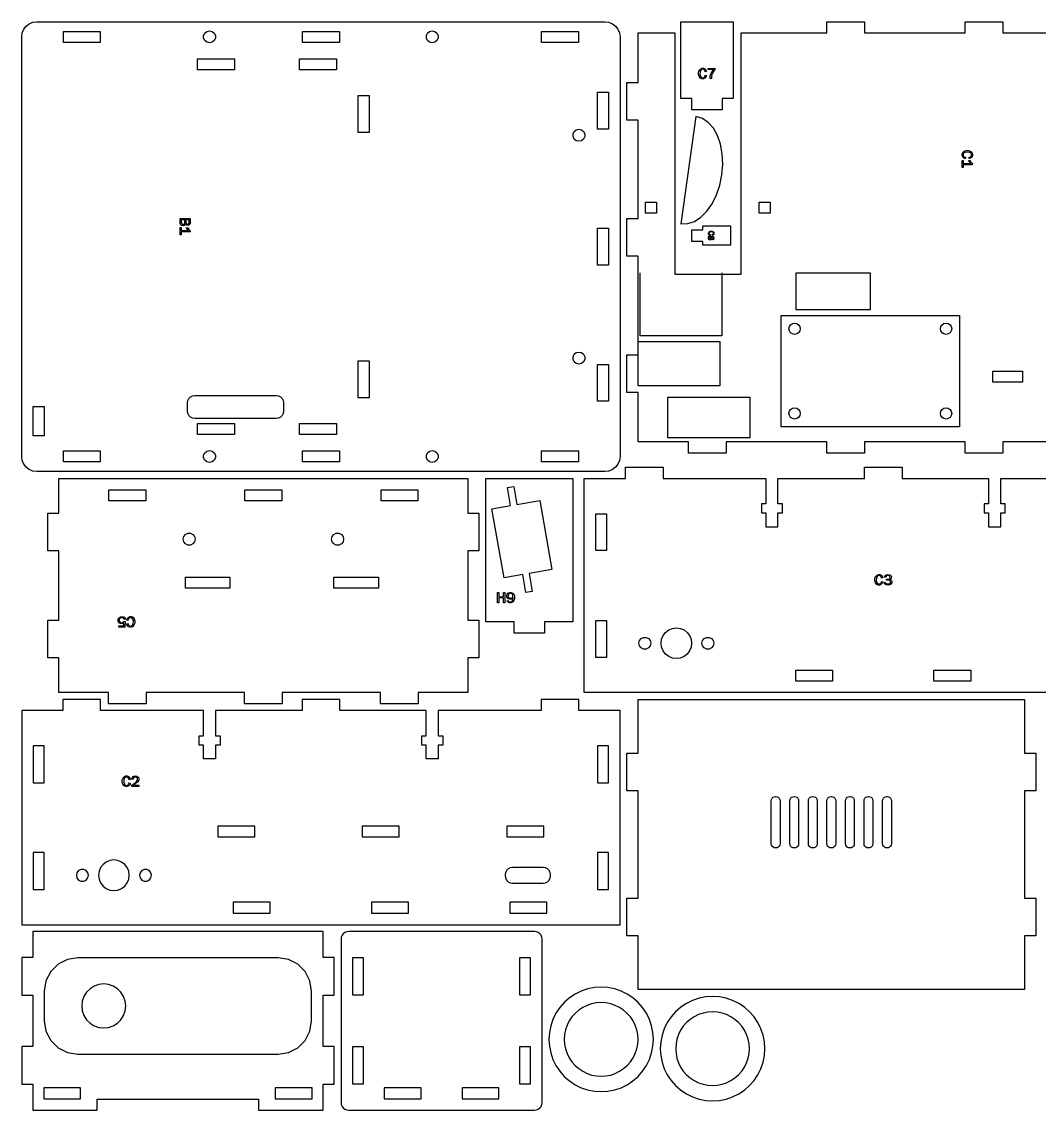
# Model space of a CAD drawing. Header units: millimetres. Extents: x 3 to 447, y 4 to 297.
# Drawn here: x 3 to 277.1, y 3.9 to 297 of the extents above; entities that cross this region are included whole.
import ezdxf

# ---------------------------------------------------------------- set-up
doc = ezdxf.new("R2010")
doc.units = ezdxf.units.MM
for name, color, linetype in [('CUT', 1, 'CONTINUOUS'), ('ENGRAVE', 7, 'CONTINUOUS'), ('SCORE', 5, 'CONTINUOUS')]:
    doc.layers.add(name, color=color, linetype=linetype)

msp = doc.modelspace()

# ---------------------------------------------------------------- linework, layer by layer
at = {"layer": 'CUT'}
for points in [[(3, 179.92), (3, 292.93), (3.138, 293.98), (3.545, 294.963), (4.193, 295.807), (5.037, 296.455), (6.02, 296.862), (7.07, 297), (160.08, 297), (161.13, 296.862), (162.113, 296.455), (162.957, 295.807), (163.605, 294.963), (164.012, 293.98), (164.15, 292.93), (164.15, 179.92), (164.012, 178.87), (163.605, 177.887), (162.957, 177.043), (162.113, 176.395), (161.13, 175.988), (160.08, 175.85), (7.07, 175.85), (6.02, 175.988), (5.037, 176.395), (4.193, 177.043), (3.545, 177.887), (3.138, 178.87)], [(194.65, 276.325), (191.65, 276.325), (191.65, 273.325), (183.5, 273.325), (183.5, 276.325), (180.5, 276.325), (180.5, 297), (194.65, 297)], [(14.2, 291.45), (14.2, 294.4), (24.15, 294.4), (24.15, 291.45)], [(53.575, 294.548), (54.279, 294.387), (54.844, 293.937), (55.157, 293.286), (55.157, 292.564), (54.844, 291.913), (54.279, 291.463), (53.575, 291.302), (52.871, 291.463), (52.306, 291.913), (51.993, 292.564), (51.993, 293.286), (52.306, 293.937), (52.871, 294.387)], [(78.6, 291.45), (78.6, 294.4), (88.55, 294.4), (88.55, 291.45)], [(113.575, 294.548), (114.279, 294.387), (114.844, 293.937), (115.157, 293.286), (115.157, 292.564), (114.844, 291.913), (114.279, 291.463), (113.575, 291.302), (112.871, 291.463), (112.306, 291.913), (111.993, 292.564), (111.993, 293.286), (112.306, 293.937), (112.871, 294.387)], [(143, 291.45), (143, 294.4), (152.95, 294.4), (152.95, 291.45)], [(50.35, 284.05), (50.35, 287), (60.3, 287), (60.3, 284.05)], [(77.85, 284.05), (77.85, 287), (87.8, 287), (87.8, 284.05)], [(93.6, 267.15), (93.6, 277.1), (96.55, 277.1), (96.55, 267.15)], [(158.1, 268.117), (158.1, 278.067), (161.05, 278.067), (161.05, 268.117)], [(180.5, 242.608), (182.375, 242.642), (184.179, 243.231), (185.92, 244.351), (187.53, 245.957), (188.95, 247.988), (190.127, 250.364), (191.015, 252.996), (191.581, 255.782), (191.805, 258.617), (191.676, 261.391), (191.201, 264), (190.395, 266.343), (189.29, 268.331), (187.926, 269.887), (186.353, 270.951), (184.56, 271.5)], [(153.075, 268.048), (153.779, 267.887), (154.344, 267.437), (154.657, 266.786), (154.657, 266.064), (154.344, 265.413), (153.779, 264.963), (153.075, 264.802), (152.371, 264.963), (151.806, 265.413), (151.493, 266.064), (151.493, 266.786), (151.806, 267.437), (152.371, 267.887)], [(171.05, 245.45), (171.05, 248.4), (174, 248.4), (174, 245.45)], [(201.65, 245.45), (201.65, 248.4), (204.6, 248.4), (204.6, 245.45)], [(158.1, 231.45), (158.1, 241.4), (161.05, 241.4), (161.05, 231.45)], [(186.5, 236.85), (186.5, 237.85), (183.5, 237.85), (183.5, 241), (186.5, 241), (186.5, 242), (193.875, 242), (193.875, 236.85)], [(211.175, 215.849), (211.758, 215.733), (212.252, 215.402), (212.583, 214.908), (212.699, 214.325), (212.583, 213.742), (212.252, 213.248), (211.758, 212.917), (211.175, 212.801), (210.592, 212.917), (210.098, 213.248), (209.767, 213.742), (209.651, 214.325), (209.767, 214.908), (210.098, 215.402), (210.592, 215.733)], [(251.975, 215.849), (252.558, 215.733), (253.052, 215.402), (253.383, 214.908), (253.499, 214.325), (253.383, 213.742), (253.052, 213.248), (252.558, 212.917), (251.975, 212.801), (251.392, 212.917), (250.898, 213.248), (250.567, 213.742), (250.451, 214.325), (250.567, 214.908), (250.898, 215.402), (251.392, 215.733)], [(93.6, 195.75), (93.6, 205.7), (96.55, 205.7), (96.55, 195.75)], [(153.075, 208.048), (153.779, 207.887), (154.344, 207.437), (154.657, 206.786), (154.657, 206.064), (154.344, 205.413), (153.779, 204.963), (153.075, 204.802), (152.371, 204.963), (151.806, 205.413), (151.493, 206.064), (151.493, 206.786), (151.806, 207.437), (152.371, 207.887)], [(158.1, 194.783), (158.1, 204.733), (161.05, 204.733), (161.05, 194.783)], [(264.6, 199.95), (264.6, 202.9), (272.55, 202.9), (272.55, 199.95)], [(71.569, 196.35), (72.17, 196.255), (72.706, 195.982), (73.132, 195.556), (73.405, 195.02), (73.5, 194.419), (73.5, 192.081), (73.405, 191.48), (73.132, 190.944), (72.706, 190.518), (72.17, 190.245), (71.569, 190.15), (49.581, 190.15), (48.98, 190.245), (48.444, 190.518), (48.018, 190.944), (47.745, 191.48), (47.65, 192.081), (47.65, 194.419), (47.745, 195.02), (48.018, 195.556), (48.444, 195.982), (48.98, 196.255), (49.581, 196.35)], [(6.1, 185.45), (6.1, 193.4), (9.05, 193.4), (9.05, 185.45)], [(211.175, 193.049), (211.758, 192.933), (212.252, 192.602), (212.583, 192.108), (212.699, 191.525), (212.583, 190.942), (212.252, 190.448), (211.758, 190.117), (211.175, 190.001), (210.592, 190.117), (210.098, 190.448), (209.767, 190.942), (209.651, 191.525), (209.767, 192.108), (210.098, 192.602), (210.592, 192.933)], [(251.975, 193.049), (252.558, 192.933), (253.052, 192.602), (253.383, 192.108), (253.499, 191.525), (253.383, 190.942), (253.052, 190.448), (252.558, 190.117), (251.975, 190.001), (251.392, 190.117), (250.898, 190.448), (250.567, 190.942), (250.451, 191.525), (250.567, 192.108), (250.898, 192.602), (251.392, 192.933)], [(50.35, 185.85), (50.35, 188.8), (60.3, 188.8), (60.3, 185.85)], [(77.85, 185.85), (77.85, 188.8), (87.8, 188.8), (87.8, 185.85)], [(14.2, 178.45), (14.2, 181.4), (24.15, 181.4), (24.15, 178.45)], [(53.575, 181.548), (54.279, 181.387), (54.844, 180.937), (55.157, 180.286), (55.157, 179.564), (54.844, 178.913), (54.279, 178.463), (53.575, 178.302), (52.871, 178.463), (52.306, 178.913), (51.993, 179.564), (51.993, 180.286), (52.306, 180.937), (52.871, 181.387)], [(78.6, 178.45), (78.6, 181.4), (88.55, 181.4), (88.55, 178.45)], [(113.575, 181.548), (114.279, 181.387), (114.844, 180.937), (115.157, 180.286), (115.157, 179.564), (114.844, 178.913), (114.279, 178.463), (113.575, 178.302), (112.871, 178.463), (112.306, 178.913), (111.993, 179.564), (111.993, 180.286), (112.306, 180.937), (112.871, 181.387)], [(143, 178.45), (143, 181.4), (152.95, 181.4), (152.95, 178.45)], [(13, 174), (123.15, 174), (123.15, 164.619), (126.15, 164.619), (126.15, 154.469), (123.15, 154.469), (123.15, 135.856), (126.15, 135.856), (126.15, 125.706), (123.15, 125.706), (123.15, 116.325), (109.817, 116.325), (109.817, 113.325), (99.667, 113.325), (99.667, 116.325), (73.15, 116.325), (73.15, 113.325), (63, 113.325), (63, 116.325), (36.483, 116.325), (36.483, 113.325), (26.333, 113.325), (26.333, 116.325), (13, 116.325), (13, 125.706), (10, 125.706), (10, 135.856), (13, 135.856), (13, 154.469), (10, 154.469), (10, 164.619), (13, 164.619)], [(151.45, 135.35), (143.8, 135.35), (143.8, 132.35), (135.65, 132.35), (135.65, 135.35), (128, 135.35), (128, 174), (151.45, 174)], [(26.433, 170.9), (36.383, 170.9), (36.383, 167.95), (26.433, 167.95)], [(63.1, 170.9), (73.05, 170.9), (73.05, 167.95), (63.1, 167.95)], [(99.767, 170.9), (109.717, 170.9), (109.717, 167.95), (99.767, 167.95)], [(140.521, 143.559), (138.797, 143.255), (137.938, 148.13), (132.937, 147.248), (129.664, 165.812), (134.665, 166.694), (133.805, 171.569), (135.528, 171.872), (136.388, 166.998), (142.543, 168.083), (145.816, 149.519), (139.661, 148.434)], [(160.55, 154.569), (157.6, 154.569), (157.6, 164.519), (160.55, 164.519)], [(49.698, 157.662), (49.537, 156.958), (49.087, 156.393), (48.436, 156.08), (47.714, 156.08), (47.063, 156.393), (46.613, 156.958), (46.452, 157.662), (46.613, 158.367), (47.063, 158.931), (47.714, 159.245), (48.436, 159.245), (49.087, 158.931), (49.537, 158.367)], [(89.698, 157.662), (89.537, 156.958), (89.087, 156.393), (88.436, 156.08), (87.714, 156.08), (87.063, 156.393), (86.613, 156.958), (86.452, 157.662), (86.613, 158.367), (87.063, 158.931), (87.714, 159.245), (88.436, 159.245), (89.087, 158.931), (89.537, 158.367)], [(47.1, 147.375), (59.05, 147.375), (59.05, 144.425), (47.1, 144.425)], [(87.1, 147.375), (99.05, 147.375), (99.05, 144.425), (87.1, 144.425)], [(160.55, 125.806), (157.6, 125.806), (157.6, 135.756), (160.55, 135.756)], [(175.201, 129.625), (175.341, 130.692), (175.753, 131.687), (176.409, 132.541), (177.263, 133.197), (178.258, 133.609), (179.325, 133.749), (180.392, 133.609), (181.387, 133.197), (182.241, 132.541), (182.897, 131.687), (183.309, 130.692), (183.449, 129.625), (183.309, 128.558), (182.897, 127.563), (182.241, 126.709), (181.387, 126.053), (180.392, 125.641), (179.325, 125.501), (178.258, 125.641), (177.263, 126.053), (176.409, 126.709), (175.753, 127.563), (175.341, 128.558)], [(169.202, 129.625), (169.363, 130.329), (169.813, 130.894), (170.464, 131.207), (171.186, 131.207), (171.837, 130.894), (172.287, 130.329), (172.448, 129.625), (172.287, 128.921), (171.837, 128.356), (171.186, 128.043), (170.464, 128.043), (169.813, 128.356), (169.363, 128.921)], [(186.202, 129.625), (186.363, 130.329), (186.813, 130.894), (187.464, 131.207), (188.186, 131.207), (188.837, 130.894), (189.287, 130.329), (189.448, 129.625), (189.287, 128.921), (188.837, 128.356), (188.186, 128.043), (187.464, 128.043), (186.813, 128.356), (186.363, 128.921)], [(221.425, 119.425), (211.475, 119.425), (211.475, 122.375), (221.425, 122.375)], [(258.675, 119.425), (248.725, 119.425), (248.725, 122.375), (258.675, 122.375)], [(3, 53.825), (164.15, 53.825), (164.15, 111.5), (153.05, 111.5), (153.05, 114.5), (142.9, 114.5), (142.9, 111.5), (115.2, 111.5), (115.2, 104.65), (116.4, 104.65), (116.4, 102.2), (115.2, 102.2), (115.2, 98.5), (111.95, 98.5), (111.95, 102.2), (110.75, 102.2), (110.75, 104.65), (111.95, 104.65), (111.95, 111.5), (88.65, 111.5), (88.65, 114.5), (78.5, 114.5), (78.5, 111.5), (55.2, 111.5), (55.2, 104.65), (56.4, 104.65), (56.4, 102.2), (55.2, 102.2), (55.2, 98.5), (51.95, 98.5), (51.95, 102.2), (50.75, 102.2), (50.75, 104.65), (51.95, 104.65), (51.95, 111.5), (24.25, 111.5), (24.25, 114.5), (14.1, 114.5), (14.1, 111.5), (3, 111.5)], [(273.15, 36.35), (169, 36.35), (169, 50.85), (166, 50.85), (166, 61), (169, 61), (169, 89.85), (166, 89.85), (166, 100), (169, 100), (169, 114.5), (273.15, 114.5), (273.15, 100), (276.15, 100), (276.15, 89.85), (273.15, 89.85), (273.15, 61), (276.15, 61), (276.15, 50.85), (273.15, 50.85)], [(6.1, 92.069), (9.05, 92.069), (9.05, 102.019), (6.1, 102.019)], [(158.1, 92.069), (161.05, 92.069), (161.05, 102.019), (158.1, 102.019)], [(204.9, 87.219), (204.956, 87.572), (205.116, 87.886), (205.364, 88.134), (205.678, 88.294), (206.031, 88.35), (206.119, 88.35), (206.472, 88.294), (206.786, 88.134), (207.034, 87.886), (207.194, 87.572), (207.25, 87.219), (207.25, 75.631), (207.194, 75.278), (207.034, 74.964), (206.786, 74.716), (206.472, 74.556), (206.119, 74.5), (206.031, 74.5), (205.678, 74.556), (205.364, 74.716), (205.116, 74.964), (204.956, 75.278), (204.9, 75.631)], [(209.9, 87.219), (209.956, 87.572), (210.116, 87.886), (210.364, 88.134), (210.678, 88.294), (211.031, 88.35), (211.119, 88.35), (211.472, 88.294), (211.786, 88.134), (212.034, 87.886), (212.194, 87.572), (212.25, 87.219), (212.25, 75.631), (212.194, 75.278), (212.034, 74.964), (211.786, 74.716), (211.472, 74.556), (211.119, 74.5), (211.031, 74.5), (210.678, 74.556), (210.364, 74.716), (210.116, 74.964), (209.956, 75.278), (209.9, 75.631)], [(214.9, 87.219), (214.956, 87.572), (215.116, 87.886), (215.364, 88.134), (215.678, 88.294), (216.031, 88.35), (216.119, 88.35), (216.472, 88.294), (216.786, 88.134), (217.034, 87.886), (217.194, 87.572), (217.25, 87.219), (217.25, 75.631), (217.194, 75.278), (217.034, 74.964), (216.786, 74.716), (216.472, 74.556), (216.119, 74.5), (216.031, 74.5), (215.678, 74.556), (215.364, 74.716), (215.116, 74.964), (214.956, 75.278), (214.9, 75.631)], [(219.9, 87.219), (219.956, 87.572), (220.116, 87.886), (220.364, 88.134), (220.678, 88.294), (221.031, 88.35), (221.119, 88.35), (221.472, 88.294), (221.786, 88.134), (222.034, 87.886), (222.194, 87.572), (222.25, 87.219), (222.25, 75.631), (222.194, 75.278), (222.034, 74.964), (221.786, 74.716), (221.472, 74.556), (221.119, 74.5), (221.031, 74.5), (220.678, 74.556), (220.364, 74.716), (220.116, 74.964), (219.956, 75.278), (219.9, 75.631)], [(224.9, 87.219), (224.956, 87.572), (225.116, 87.886), (225.364, 88.134), (225.678, 88.294), (226.031, 88.35), (226.119, 88.35), (226.472, 88.294), (226.786, 88.134), (227.034, 87.886), (227.194, 87.572), (227.25, 87.219), (227.25, 75.631), (227.194, 75.278), (227.034, 74.964), (226.786, 74.716), (226.472, 74.556), (226.119, 74.5), (226.031, 74.5), (225.678, 74.556), (225.364, 74.716), (225.116, 74.964), (224.956, 75.278), (224.9, 75.631)], [(229.9, 87.219), (229.956, 87.572), (230.116, 87.886), (230.364, 88.134), (230.678, 88.294), (231.031, 88.35), (231.119, 88.35), (231.472, 88.294), (231.786, 88.134), (232.034, 87.886), (232.194, 87.572), (232.25, 87.219), (232.25, 75.631), (232.194, 75.278), (232.034, 74.964), (231.786, 74.716), (231.472, 74.556), (231.119, 74.5), (231.031, 74.5), (230.678, 74.556), (230.364, 74.716), (230.116, 74.964), (229.956, 75.278), (229.9, 75.631)], [(234.9, 87.219), (234.956, 87.572), (235.116, 87.886), (235.364, 88.134), (235.678, 88.294), (236.031, 88.35), (236.119, 88.35), (236.472, 88.294), (236.786, 88.134), (237.034, 87.886), (237.194, 87.572), (237.25, 87.219), (237.25, 75.631), (237.194, 75.278), (237.034, 74.964), (236.786, 74.716), (236.472, 74.556), (236.119, 74.5), (236.031, 74.5), (235.678, 74.556), (235.364, 74.716), (235.116, 74.964), (234.956, 75.278), (234.9, 75.631)], [(55.808, 77.45), (65.758, 77.45), (65.758, 80.4), (55.808, 80.4)], [(94.725, 77.45), (104.675, 77.45), (104.675, 80.4), (94.725, 80.4)], [(133.642, 77.45), (143.592, 77.45), (143.592, 80.4), (133.642, 80.4)], [(6.1, 63.306), (9.05, 63.306), (9.05, 73.256), (6.1, 73.256)], [(31.949, 67.125), (31.809, 68.192), (31.397, 69.187), (30.741, 70.041), (29.887, 70.697), (28.892, 71.109), (27.825, 71.249), (26.758, 71.109), (25.763, 70.697), (24.909, 70.041), (24.253, 69.187), (23.841, 68.192), (23.701, 67.125), (23.841, 66.058), (24.253, 65.063), (24.909, 64.209), (25.763, 63.553), (26.758, 63.141), (27.825, 63.001), (28.892, 63.141), (29.887, 63.553), (30.741, 64.209), (31.397, 65.063), (31.809, 66.058)], [(158.1, 63.306), (161.05, 63.306), (161.05, 73.256), (158.1, 73.256)], [(20.948, 67.125), (20.787, 67.829), (20.337, 68.394), (19.686, 68.707), (18.964, 68.707), (18.313, 68.394), (17.863, 67.829), (17.702, 67.125), (17.863, 66.421), (18.313, 65.856), (18.964, 65.543), (19.686, 65.543), (20.337, 65.856), (20.787, 66.421)], [(37.948, 67.125), (37.787, 67.829), (37.337, 68.394), (36.686, 68.707), (35.964, 68.707), (35.313, 68.394), (34.863, 67.829), (34.702, 67.125), (34.863, 66.421), (35.313, 65.856), (35.964, 65.543), (36.686, 65.543), (37.337, 65.856), (37.787, 66.421)], [(145.45, 67.219), (145.35, 67.85), (145.063, 68.415), (144.615, 68.863), (144.05, 69.15), (143.419, 69.25), (135.231, 69.25), (134.6, 69.15), (134.035, 68.863), (133.587, 68.415), (133.3, 67.85), (133.2, 67.219), (133.2, 67.031), (133.3, 66.4), (133.587, 65.835), (134.035, 65.387), (134.6, 65.1), (135.231, 65), (143.419, 65), (144.05, 65.1), (144.615, 65.387), (145.063, 65.835), (145.35, 66.4), (145.45, 67.031)], [(59.975, 56.925), (69.925, 56.925), (69.925, 59.875), (59.975, 59.875)], [(97.225, 56.925), (107.175, 56.925), (107.175, 59.875), (97.225, 59.875)], [(134.475, 56.925), (144.425, 56.925), (144.425, 59.875), (134.475, 59.875)], [(6, 3.85), (23.346, 3.85), (23.346, 6.85), (66.804, 6.85), (66.804, 3.85), (84.15, 3.85), (84.15, 10.85), (87.15, 10.85), (87.15, 21), (84.15, 21), (84.15, 34.85), (87.15, 34.85), (87.15, 45), (84.15, 45), (84.15, 52), (6, 52), (6, 45), (3, 45), (3, 34.85), (6, 34.85), (6, 21), (3, 21), (3, 10.85), (6, 10.85)], [(91.07, 3.85), (141.08, 3.85), (141.612, 3.92), (142.113, 4.127), (142.543, 4.457), (142.873, 4.887), (143.08, 5.388), (143.15, 5.92), (143.15, 49.93), (143.08, 50.462), (142.873, 50.963), (142.543, 51.393), (142.113, 51.723), (141.612, 51.93), (141.08, 52), (91.07, 52), (90.538, 51.93), (90.037, 51.723), (89.607, 51.393), (89.277, 50.963), (89.07, 50.462), (89, 49.93), (89, 5.92), (89.07, 5.388), (89.277, 4.887), (89.607, 4.457), (90.037, 4.127), (90.538, 3.92)], [(92.1, 34.95), (95.05, 34.95), (95.05, 44.9), (92.1, 44.9)], [(137.1, 34.95), (140.05, 34.95), (140.05, 44.9), (137.1, 44.9)], [(31, 31.925), (30.851, 33.243), (30.413, 34.496), (29.707, 35.619), (28.769, 36.557), (27.646, 37.263), (26.393, 37.701), (25.075, 37.85), (23.757, 37.701), (22.504, 37.263), (21.381, 36.557), (20.443, 35.619), (19.737, 34.496), (19.299, 33.243), (19.15, 31.925), (19.299, 30.607), (19.737, 29.354), (20.443, 28.231), (21.381, 27.293), (22.504, 26.587), (23.757, 26.149), (25.075, 26), (26.393, 26.149), (27.646, 26.587), (28.769, 27.293), (29.707, 28.231), (30.413, 29.354), (30.851, 30.607)], [(173.15, 22.925), (173.03, 24.762), (172.671, 26.568), (172.079, 28.311), (171.265, 29.962), (170.242, 31.493), (169.028, 32.877), (167.644, 34.091), (166.113, 35.114), (164.461, 35.929), (162.718, 36.52), (160.912, 36.88), (159.075, 37), (157.238, 36.88), (155.432, 36.52), (153.689, 35.929), (152.038, 35.114), (150.507, 34.091), (149.123, 32.877), (147.909, 31.493), (146.886, 29.962), (146.071, 28.311), (145.48, 26.568), (145.12, 24.762), (145, 22.925), (145.12, 21.088), (145.48, 19.282), (146.071, 17.539), (146.886, 15.887), (147.909, 14.356), (149.123, 12.972), (150.507, 11.758), (152.038, 10.735), (153.689, 9.921), (155.432, 9.329), (157.238, 8.97), (159.075, 8.85), (160.912, 8.97), (162.718, 9.329), (164.461, 9.921), (166.113, 10.735), (167.644, 11.758), (169.028, 12.972), (170.242, 14.356), (171.265, 15.887), (172.079, 17.539), (172.671, 19.282), (173.03, 21.088)], [(169, 22.925), (168.915, 24.22), (168.662, 25.494), (168.245, 26.723), (167.67, 27.887), (166.949, 28.967), (166.093, 29.943), (165.117, 30.799), (164.038, 31.52), (162.873, 32.094), (161.644, 32.511), (160.371, 32.765), (159.075, 32.85), (157.78, 32.765), (156.506, 32.511), (155.277, 32.094), (154.113, 31.52), (153.033, 30.799), (152.057, 29.943), (151.201, 28.967), (150.48, 27.887), (149.906, 26.723), (149.489, 25.494), (149.235, 24.22), (149.15, 22.925), (149.235, 21.629), (149.489, 20.356), (149.906, 19.127), (150.48, 17.962), (151.201, 16.883), (152.057, 15.907), (153.033, 15.051), (154.113, 14.33), (155.277, 13.755), (156.506, 13.338), (157.78, 13.085), (159.075, 13), (160.371, 13.085), (161.644, 13.338), (162.873, 13.755), (164.038, 14.33), (165.117, 15.051), (166.093, 15.907), (166.949, 16.883), (167.67, 17.962), (168.245, 19.127), (168.662, 20.356), (168.915, 21.629)], [(203.15, 20.425), (203.03, 22.262), (202.671, 24.068), (202.079, 25.811), (201.265, 27.462), (200.242, 28.993), (199.028, 30.377), (197.644, 31.591), (196.113, 32.614), (194.461, 33.429), (192.718, 34.02), (190.912, 34.38), (189.075, 34.5), (187.238, 34.38), (185.432, 34.02), (183.689, 33.429), (182.038, 32.614), (180.507, 31.591), (179.123, 30.377), (177.909, 28.993), (176.886, 27.462), (176.071, 25.811), (175.48, 24.068), (175.12, 22.262), (175, 20.425), (175.12, 18.588), (175.48, 16.782), (176.071, 15.039), (176.886, 13.387), (177.909, 11.856), (179.123, 10.472), (180.507, 9.258), (182.038, 8.235), (183.689, 7.421), (185.432, 6.829), (187.238, 6.47), (189.075, 6.35), (190.912, 6.47), (192.718, 6.829), (194.461, 7.421), (196.113, 8.235), (197.644, 9.258), (199.028, 10.472), (200.242, 11.856), (201.265, 13.387), (202.079, 15.039), (202.671, 16.782), (203.03, 18.588)], [(199, 20.425), (198.915, 21.72), (198.662, 22.994), (198.245, 24.223), (197.67, 25.387), (196.949, 26.467), (196.093, 27.443), (195.117, 28.299), (194.038, 29.02), (192.873, 29.594), (191.644, 30.011), (190.371, 30.265), (189.075, 30.35), (187.78, 30.265), (186.506, 30.011), (185.277, 29.594), (184.113, 29.02), (183.033, 28.299), (182.057, 27.443), (181.201, 26.467), (180.48, 25.387), (179.906, 24.223), (179.489, 22.994), (179.235, 21.72), (179.15, 20.425), (179.235, 19.129), (179.489, 17.856), (179.906, 16.627), (180.48, 15.462), (181.201, 14.383), (182.057, 13.407), (183.033, 12.551), (184.113, 11.83), (185.277, 11.255), (186.506, 10.838), (187.78, 10.585), (189.075, 10.5), (190.371, 10.585), (191.644, 10.838), (192.873, 11.255), (194.038, 11.83), (195.117, 12.551), (196.093, 13.407), (196.949, 14.383), (197.67, 15.462), (198.245, 16.627), (198.662, 17.856), (198.915, 19.129)], [(92.1, 10.95), (95.05, 10.95), (95.05, 20.9), (92.1, 20.9)], [(137.1, 10.95), (140.05, 10.95), (140.05, 20.9), (137.1, 20.9)], [(8.9, 6.95), (18.85, 6.95), (18.85, 9.9), (8.9, 9.9)], [(71.3, 6.95), (81.25, 6.95), (81.25, 9.9), (71.3, 9.9)], [(100.6, 6.95), (110.55, 6.95), (110.55, 9.9), (100.6, 9.9)], [(121.6, 6.95), (131.55, 6.95), (131.55, 9.9), (121.6, 9.9)]]:
    msp.add_lwpolyline(points, close=True, dxfattribs=at)
for points in [[(290.4, 183.85), (267.275, 183.85), (267.275, 180.85), (257.125, 180.85), (257.125, 183.85), (230.025, 183.85), (230.025, 180.85), (219.875, 180.85), (219.875, 183.85), (192.775, 183.85), (192.775, 180.85), (182.625, 180.85), (182.625, 183.85), (169, 183.85), (169, 197.183), (166, 197.183), (166, 207.333), (169, 207.333), (169, 233.85), (166, 233.85), (166, 244), (169, 244), (169, 270.517), (166, 270.517), (166, 280.667), (169, 280.667), (169, 294), (178.9, 294), (178.9, 229), (196.75, 229), (196.75, 294), (219.875, 294), (219.875, 297), (230.025, 297), (230.025, 294), (257.125, 294), (257.125, 297), (267.275, 297), (267.275, 294), (294.375, 294)], [(315.65, 116.325), (154.5, 116.325), (154.5, 174), (165.6, 174), (165.6, 177), (175.75, 177), (175.75, 174), (203.45, 174), (203.45, 167.15), (202.25, 167.15), (202.25, 164.7), (203.45, 164.7), (203.45, 161), (206.7, 161), (206.7, 164.7), (207.9, 164.7), (207.9, 167.15), (206.7, 167.15), (206.7, 174), (230, 174), (230, 177), (240.15, 177), (240.15, 174), (263.45, 174), (263.45, 167.15), (262.25, 167.15), (262.25, 164.7), (263.45, 164.7), (263.45, 161), (266.7, 161), (266.7, 164.7), (267.9, 164.7), (267.9, 167.15), (266.7, 167.15), (266.7, 174), (294.4, 174)]]:
    msp.add_lwpolyline(points, dxfattribs=at)
at = {"layer": 'ENGRAVE'}
for points in [[(186.304, 284.482), (186.596, 284.482), (186.971, 284.357), (187.179, 284.19), (187.429, 283.732), (187.387, 283.565), (187.096, 283.524), (187.054, 283.774), (186.846, 284.065), (186.596, 284.19), (186.262, 284.19), (186.012, 284.065), (185.762, 283.69), (185.679, 282.815), (185.804, 282.357), (186.012, 282.065), (186.262, 281.94), (186.721, 281.982), (186.971, 282.19), (187.096, 282.607), (187.429, 282.565), (187.387, 282.315), (187.179, 281.94), (186.637, 281.649), (186.221, 281.649), (185.804, 281.815), (185.471, 282.232), (185.304, 282.774), (185.304, 283.399), (185.512, 283.982), (185.887, 284.357)], [(187.929, 284.44), (189.762, 284.399), (189.721, 284.149), (189.304, 283.649), (189.012, 283.065), (188.804, 282.315), (188.762, 281.69), (188.429, 281.69), (188.471, 282.399), (188.679, 283.065), (189.346, 284.149), (187.887, 284.149)], [(259.124, 261.287), (259.124, 260.995), (258.999, 260.62), (258.833, 260.412), (258.374, 260.162), (258.208, 260.203), (258.166, 260.495), (258.416, 260.537), (258.708, 260.745), (258.833, 260.995), (258.833, 261.328), (258.708, 261.578), (258.333, 261.828), (257.458, 261.912), (256.999, 261.787), (256.708, 261.578), (256.583, 261.328), (256.624, 260.87), (256.833, 260.62), (257.249, 260.495), (257.208, 260.162), (256.958, 260.203), (256.583, 260.412), (256.291, 260.953), (256.291, 261.37), (256.458, 261.787), (256.874, 262.12), (257.416, 262.287), (258.041, 262.287), (258.624, 262.078), (258.999, 261.703)], [(259.083, 258.787), (259.041, 258.495), (256.583, 258.495), (256.583, 257.745), (256.333, 257.745), (256.333, 259.662), (256.583, 259.662), (256.583, 258.87), (258.624, 258.87), (258.083, 259.537), (258.083, 259.62), (258.416, 259.62), (258.666, 259.162)], [(48.401, 244.029), (48.359, 242.571), (48.026, 242.196), (47.401, 242.196), (47.192, 242.404), (47.109, 242.613), (46.984, 242.321), (46.609, 242.071), (46.067, 242.113), (45.776, 242.363), (45.651, 242.696), (45.651, 244.029)], [(46.942, 243.654), (45.942, 243.696), (45.942, 242.821), (46.192, 242.446), (46.692, 242.446), (46.901, 242.654)], [(48.109, 243.654), (47.234, 243.696), (47.234, 242.821), (47.442, 242.529), (47.776, 242.488), (48.067, 242.696)], [(48.401, 240.696), (48.359, 240.404), (45.901, 240.404), (45.901, 239.654), (45.651, 239.654), (45.651, 241.571), (45.901, 241.571), (45.901, 240.779), (47.942, 240.779), (47.401, 241.446), (47.401, 241.529), (47.734, 241.529), (47.984, 241.071)], [(189.453, 240.092), (189.453, 239.939), (189.388, 239.742), (189.3, 239.633), (189.06, 239.502), (188.972, 239.523), (188.95, 239.677), (189.081, 239.698), (189.235, 239.808), (189.3, 239.939), (189.3, 240.114), (189.235, 240.245), (189.038, 240.377), (188.578, 240.42), (188.338, 240.355), (188.185, 240.245), (188.119, 240.114), (188.141, 239.873), (188.25, 239.742), (188.469, 239.677), (188.447, 239.502), (188.316, 239.523), (188.119, 239.633), (187.966, 239.917), (187.966, 240.136), (188.053, 240.355), (188.272, 240.53), (188.556, 240.617), (188.885, 240.617), (189.191, 240.508), (189.388, 240.311)], [(189.453, 238.845), (189.431, 238.539), (189.344, 238.386), (189.169, 238.277), (188.906, 238.32), (188.753, 238.539), (188.578, 238.277), (188.425, 238.211), (188.228, 238.233), (188.075, 238.342), (187.966, 238.648), (187.966, 238.911), (188.01, 239.064), (188.097, 239.217), (188.25, 239.327), (188.447, 239.327), (188.578, 239.261), (188.688, 239.13), (188.731, 238.998), (188.863, 239.195), (189.016, 239.261), (189.213, 239.239), (189.366, 239.108)], [(188.666, 238.78), (188.535, 239.086), (188.425, 239.152), (188.294, 239.152), (188.185, 239.086), (188.119, 238.955), (188.119, 238.583), (188.25, 238.408), (188.447, 238.408), (188.556, 238.517)], [(189.322, 238.802), (189.278, 238.977), (189.213, 239.042), (188.994, 239.064), (188.906, 238.977), (188.819, 238.758), (188.906, 238.539), (188.994, 238.452), (189.103, 238.43), (189.191, 238.452), (189.278, 238.539)], [(233.804, 148.121), (234.096, 148.121), (234.471, 147.996), (234.679, 147.829), (234.929, 147.371), (234.887, 147.204), (234.596, 147.162), (234.554, 147.412), (234.346, 147.704), (234.096, 147.829), (233.762, 147.829), (233.512, 147.704), (233.262, 147.329), (233.179, 146.454), (233.304, 145.996), (233.512, 145.704), (233.762, 145.579), (234.221, 145.621), (234.471, 145.829), (234.596, 146.246), (234.929, 146.204), (234.887, 145.954), (234.679, 145.579), (234.137, 145.287), (233.721, 145.287), (233.304, 145.454), (232.971, 145.871), (232.804, 146.412), (232.804, 147.037), (233.012, 147.621), (233.387, 147.996)], [(236.137, 148.121), (236.721, 148.079), (236.971, 147.954), (237.179, 147.746), (237.262, 147.537), (237.221, 147.121), (237.012, 146.871), (236.762, 146.746), (237.012, 146.704), (237.262, 146.496), (237.346, 146.329), (237.346, 145.871), (237.137, 145.537), (236.554, 145.287), (235.887, 145.329), (235.637, 145.454), (235.304, 145.829), (235.346, 145.996), (235.596, 146.037), (235.679, 145.829), (236.012, 145.579), (236.596, 145.579), (236.804, 145.662), (236.971, 145.871), (237.012, 146.204), (236.804, 146.496), (236.429, 146.621), (235.971, 146.621), (235.971, 146.912), (236.596, 146.912), (236.804, 147.037), (236.887, 147.204), (236.846, 147.621), (236.554, 147.829), (236.096, 147.829), (235.929, 147.746), (235.679, 147.412), (235.387, 147.454), (235.596, 147.871)], [(131.183, 143.273), (131.516, 143.273), (131.516, 142.148), (132.808, 142.148), (132.808, 143.273), (133.141, 143.273), (133.141, 140.523), (132.808, 140.523), (132.808, 141.815), (131.516, 141.815), (131.516, 140.523), (131.183, 140.523)], [(134.433, 143.315), (134.808, 143.315), (135.266, 143.148), (135.516, 142.857), (135.683, 142.357), (135.683, 141.523), (135.558, 141.107), (135.183, 140.648), (134.766, 140.482), (134.35, 140.482), (134.1, 140.565), (133.725, 140.982), (133.766, 141.065), (134.016, 141.107), (134.058, 140.982), (134.35, 140.773), (134.85, 140.773), (135.141, 140.982), (135.308, 141.315), (135.391, 141.94), (134.933, 141.523), (134.35, 141.482), (134.058, 141.607), (133.683, 142.107), (133.683, 142.648), (133.766, 142.857), (133.975, 143.107)], [(134.558, 143.023), (134.266, 142.94), (134.1, 142.773), (134.016, 142.607), (134.016, 142.148), (134.308, 141.815), (134.891, 141.773), (135.183, 141.982), (135.308, 142.232), (135.308, 142.565), (135.058, 142.94)], [(30.728, 133.992), (29.103, 133.992), (29.103, 134.284), (30.478, 134.284), (30.52, 135.159), (30.103, 134.909), (29.603, 134.909), (29.312, 135.034), (28.937, 135.534), (28.937, 136.075), (29.062, 136.367), (29.562, 136.742), (30.353, 136.742), (30.603, 136.617), (30.937, 136.2), (30.937, 136.117), (30.603, 136.034), (30.437, 136.367), (30.187, 136.492), (29.687, 136.492), (29.52, 136.409), (29.27, 136.075), (29.27, 135.575), (29.52, 135.242), (30.062, 135.159), (30.395, 135.325), (30.52, 135.534), (30.812, 135.492)], [(32.437, 133.95), (32.145, 133.95), (31.77, 134.075), (31.562, 134.242), (31.312, 134.7), (31.353, 134.867), (31.645, 134.909), (31.687, 134.659), (31.895, 134.367), (32.145, 134.242), (32.478, 134.242), (32.728, 134.367), (32.978, 134.742), (33.062, 135.617), (32.937, 136.075), (32.728, 136.367), (32.478, 136.492), (32.02, 136.45), (31.77, 136.242), (31.645, 135.825), (31.312, 135.867), (31.353, 136.117), (31.562, 136.492), (32.103, 136.784), (32.52, 136.784), (32.937, 136.617), (33.27, 136.2), (33.437, 135.659), (33.437, 135.034), (33.228, 134.45), (32.853, 134.075)], [(31.077, 93.874), (31.369, 93.874), (31.744, 93.749), (31.952, 93.582), (32.202, 93.124), (32.16, 92.957), (31.869, 92.916), (31.827, 93.166), (31.619, 93.457), (31.369, 93.582), (31.035, 93.582), (30.785, 93.457), (30.535, 93.082), (30.452, 92.207), (30.577, 91.749), (30.785, 91.457), (31.035, 91.332), (31.494, 91.374), (31.744, 91.582), (31.869, 91.999), (32.202, 91.957), (32.16, 91.707), (31.952, 91.332), (31.41, 91.041), (30.994, 91.041), (30.577, 91.207), (30.244, 91.624), (30.077, 92.166), (30.077, 92.791), (30.285, 93.374), (30.66, 93.749)], [(33.452, 93.874), (33.952, 93.832), (34.285, 93.666), (34.535, 93.332), (34.577, 92.957), (34.535, 92.749), (34.285, 92.332), (33.119, 91.374), (34.577, 91.374), (34.577, 91.082), (32.619, 91.082), (32.619, 91.374), (33.785, 92.249), (34.119, 92.624), (34.202, 92.832), (34.16, 93.332), (33.785, 93.582), (33.41, 93.582), (33.16, 93.457), (32.952, 93.124), (32.952, 92.957), (32.619, 93.041), (32.785, 93.499), (32.994, 93.707)], [(81.075, 35.925), (80.635, 38.706), (79.356, 41.215), (77.365, 43.206), (74.856, 44.485), (72.075, 44.925), (18.075, 44.925), (15.294, 44.485), (12.785, 43.206), (10.794, 41.215), (9.515, 38.706), (9.075, 35.925), (9.075, 27.925), (9.515, 25.144), (10.794, 22.635), (12.785, 20.644), (15.294, 19.365), (18.075, 18.925), (72.075, 18.925), (74.856, 19.365), (77.365, 20.644), (79.356, 22.635), (80.635, 25.144), (81.075, 27.925)]]:
    msp.add_lwpolyline(points, close=True, dxfattribs=at)
at = {"layer": 'SCORE'}
msp.add_lwpolyline([(191.575, 229.425), (191.575, 212.425), (169.575, 212.425), (169.575, 229.425)], dxfattribs=at)
for points in [[(211.575, 219.425), (211.575, 229.425), (231.575, 229.425), (231.575, 219.425)], [(207.575, 187.925), (207.575, 217.925), (255.575, 217.925), (255.575, 187.925)], [(169.075, 198.925), (169.075, 210.925), (191.075, 210.925), (191.075, 198.925)], [(177.075, 184.925), (177.075, 195.925), (199.075, 195.925), (199.075, 184.925)]]:
    msp.add_lwpolyline(points, close=True, dxfattribs=at)

doc.saveas('drawing.dxf')
